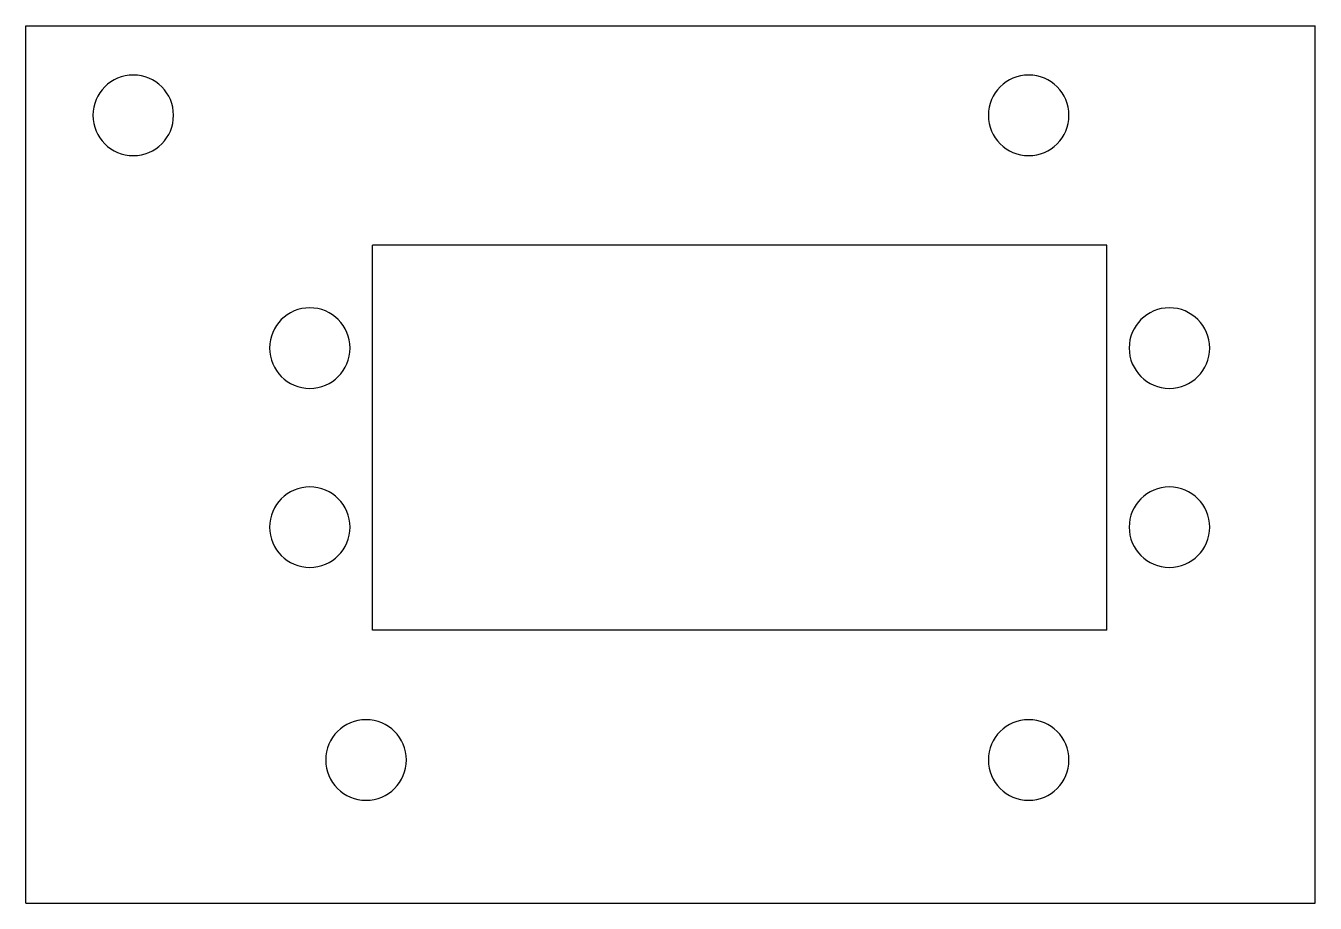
# Model space of a CAD drawing. Header units: millimetres. Extents: x 0 to 72, y 0 to 49.
import ezdxf

# ---------------------------------------------------------------- set-up
doc = ezdxf.new("R2010")
doc.units = ezdxf.units.MM

msp = doc.modelspace()

# ---------------------------------------------------------------- linework, layer by layer
for p, q in [((0, 0), (0, 49)), ((0, 49), (72, 49)), ((72, 0), (72, 49)), ((19.36, 15.25), (19.36, 36.75)), ((60.36, 36.75), (19.36, 36.75)), ((60.36, 15.25), (60.36, 36.75)), ((60.36, 15.25), (19.36, 15.25)), ((0, 0), (72, 0))]:
    msp.add_line(p, q)
for centre, start, end in [((6, 44), 0, 180), ((56, 44), 0, 180), ((6, 44), -180, 0), ((56, 44), -180, 0), ((15.86, 31), 0, 180), ((63.86, 31), 0, 180), ((15.86, 31), -180, 0), ((63.86, 31), -180, 0), ((15.86, 21), 0, 180), ((63.86, 21), 0, 180), ((15.86, 21), -180, 0), ((63.86, 21), -180, 0), ((19, 8), 0, 180), ((56, 8), 0, 180), ((19, 8), -180, 0), ((56, 8), -180, 0)]:
    msp.add_arc(centre, 2.25, start, end)

doc.saveas('drawing.dxf')
